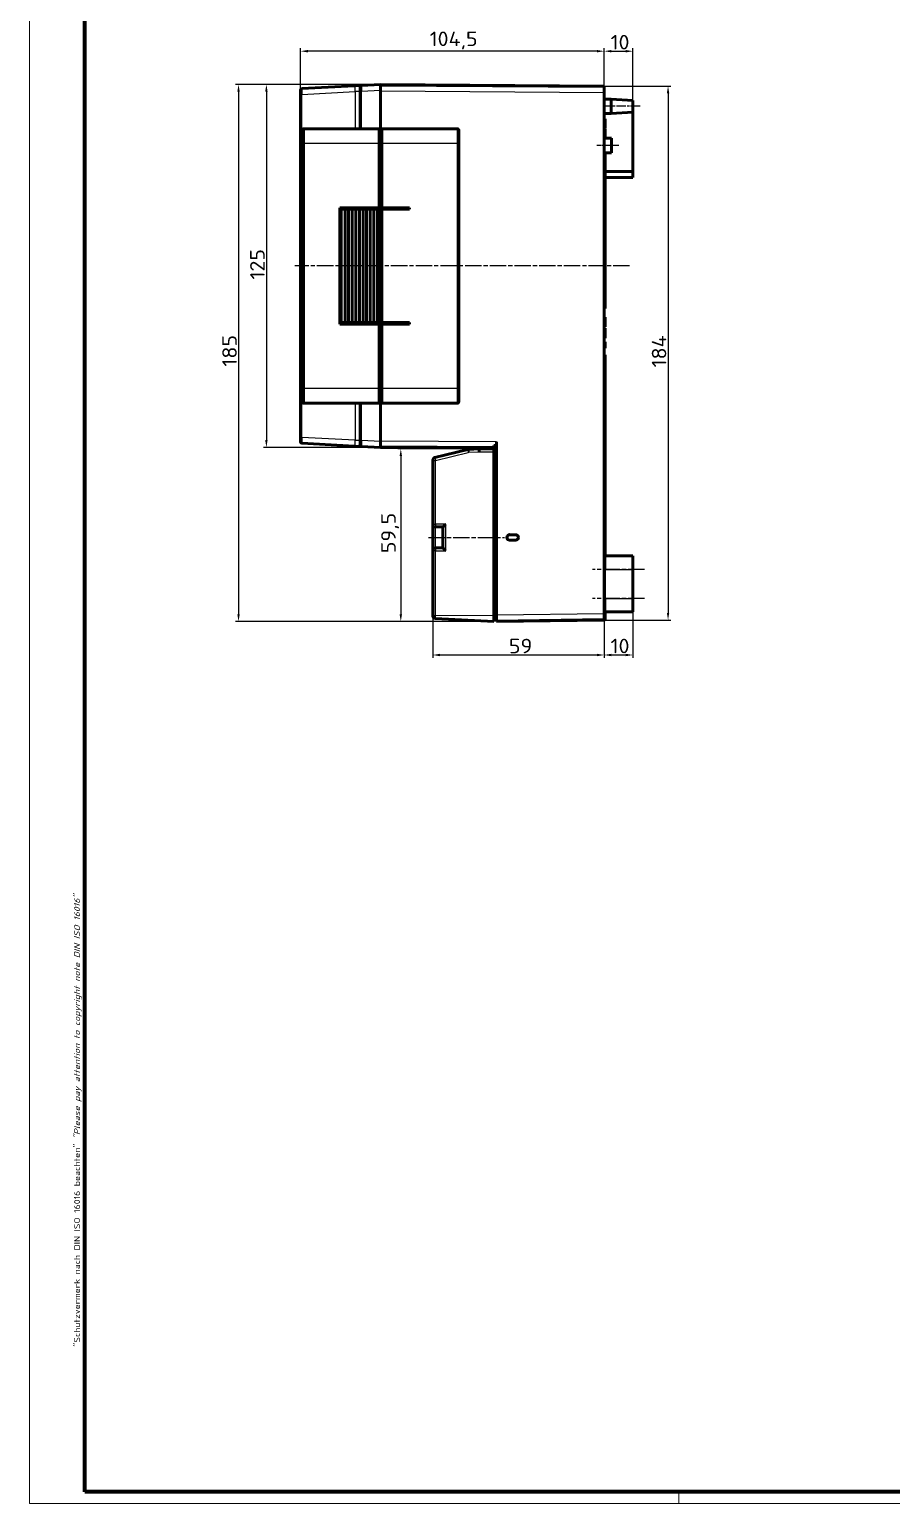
# Model space of a CAD drawing. Header units: millimetres. Extents: x 1 to 1188, y 1 to 840.
# Drawn here: x 1 to 298, y 1 to 509 of the extents above; entities that cross this region are included whole.
import ezdxf

# ---------------------------------------------------------------- set-up
doc = ezdxf.new("R2010")
doc.units = ezdxf.units.MM
doc.linetypes.add('CHAIN', pattern=[0.3543, 0.2362, -0.0295, 0.0591, -0.0295])
doc.linetypes.add('DASH_DOT', pattern=[0.37, 0.24, -0.06, 0.01, -0.06])
doc.layers.get('0').update_dxf_attribs({"lineweight": 25})
for name, color, linetype, lineweight in [('Bemaßung (ISO)', 1, 'Continuous', 25), ('Mittellinie (ISO)', 1, 'DASH_DOT', 25), ('Rahmen (ISO)', 7, 'Continuous', 70), ('Sichtbar (ISO)', 7, 'Continuous', 50), ('Sichtbar schmal (ISO)', 1, 'Continuous', 25)]:
    doc.layers.add(name, color=color, linetype=linetype, lineweight=lineweight)
doc.styles.add('5', font='isocpeur.ttf', dxfattribs={"width": 1.1})
doc.styles.add('Notiztext (DIN)', font='isocpeur.ttf', dxfattribs={"width": 1.1})
doc.dimstyles.new('11-Bopla 5', dxfattribs={"dimtxt": 5, "dimasz": 2.5, "dimexe": 1, "dimexo": 0, "dimgap": 0.6, "dimtad": 1, "dimdec": 6, "dimrnd": 1e-08, "dimtxsty": '5', "dimcen": 0.09, "dimdle": 7, "dimclrd": 1, "dimclre": 1, "dimclrt": 7, "dimadec": 6, "dimazin": 2, "dimtfac": 0.7, "dimtdec": 3, "dimtmove": 0, "dimatfit": 3, "dimfxl": 1, "dimtolj": 1, "dimlwd": 25, "dimlwe": 25, "dimarcsym": 0})

# ---------------------------------------------------------------- blocks, each defined once
blk = doc.blocks.new('Ränder Bopla-A0-Rahmen')
at = {"color": 1, "linetype": 'Continuous', "lineweight": 18}
for p, q in [((1, 1), (1, 840)), ((1188, 1), (1, 1)), ((224.5, 5), (224.5, 1))]:
    blk.add_line(p, q, dxfattribs=at)
at = {"color": 3, "linetype": 'Continuous', "lineweight": 70}
for p, q in [((20, 5), (20, 836)), ((1184, 5), (20, 5))]:
    blk.add_line(p, q, dxfattribs=at)
at = {"layer": 'Rahmen (ISO)', "color": 1, "insert": (19, 55), "char_height": 2.03, "width": 160.6094, "attachment_point": 7, "rotation": 90, "style": 'Notiztext (DIN)'}
blk.add_mtext('\\fISOCPEUR|b0|i0;\\W1.20;\\H2.0300;"Schutzvermerk nach DIN ISO 16016 beachten" \\fISOCPEUR|b0|i1;\\W1.20;\\H2.0300;"Please pay attention to copyright note DIN ISO 16016"', dxfattribs=at)
blk = doc.blocks.new('*D5')
at = {"layer": 'Bemaßung (ISO)', "color": 1, "linetype": 'Continuous', "lineweight": 25}
for p, q in [((94.33, 487.83), (94.33, 502.21)), ((196.33, 501.21), (96.83, 501.21)), ((198.83, 489.21), (198.83, 502.21))]:
    blk.add_line(p, q, dxfattribs=at)
at = {"layer": 'Bemaßung (ISO)', "color": 1, "linetype": 'Continuous'}
for points in [[(96.83, 501.63), (96.83, 500.79), (94.33, 501.21)], [(196.33, 501.63), (196.33, 500.79), (198.83, 501.21)]]:
    blk.add_solid(points, dxfattribs=at)
at = {"layer": 'Defpoints', "color": 0, "linetype": 'Continuous'}
for p in [(94.33, 501.21), (94.33, 487.83), (198.83, 489.21)]:
    blk.add_point(p, dxfattribs=at)
at = {"layer": 'Bemaßung (ISO)', "color": 7, "linetype": 'Continuous', "lineweight": 25, "insert": (138.74, 501.81), "char_height": 5, "attachment_point": 7, "style": '5'}
blk.add_mtext('\\A1;104,5', dxfattribs=at)
blk = doc.blocks.new('*D6')
at = {"layer": 'Bemaßung (ISO)', "color": 1, "linetype": 'Continuous', "lineweight": 25}
for p, q in [((139.83, 306.84), (139.83, 292.25)), ((198.83, 305.36), (198.83, 292.25)), ((142.33, 293.25), (196.33, 293.25))]:
    blk.add_line(p, q, dxfattribs=at)
at = {"layer": 'Bemaßung (ISO)', "color": 1, "linetype": 'Continuous'}
for points in [[(142.33, 293.67), (142.33, 292.83), (139.83, 293.25)], [(196.33, 293.67), (196.33, 292.83), (198.83, 293.25)]]:
    blk.add_solid(points, dxfattribs=at)
at = {"layer": 'Defpoints', "color": 0, "linetype": 'Continuous'}
for p in [(139.83, 306.84), (198.83, 305.36), (198.83, 293.25)]:
    blk.add_point(p, dxfattribs=at)
at = {"layer": 'Bemaßung (ISO)', "color": 7, "linetype": 'Continuous', "lineweight": 25, "insert": (166.03, 293.85), "char_height": 5, "attachment_point": 7, "style": '5'}
blk.add_mtext('\\A1;59', dxfattribs=at)
blk = doc.blocks.new('*D7')
at = {"layer": 'Bemaßung (ISO)', "color": 1, "linetype": 'Continuous', "lineweight": 25}
for p, q in [((160.83, 364.25), (127.83, 364.25)), ((128.83, 361.75), (128.83, 307.25)), ((160.83, 304.75), (127.83, 304.75))]:
    blk.add_line(p, q, dxfattribs=at)
at = {"layer": 'Bemaßung (ISO)', "color": 1, "linetype": 'Continuous'}
for points in [[(128.41, 361.75), (129.24, 361.75), (128.83, 364.25)], [(128.41, 307.25), (129.24, 307.25), (128.83, 304.75)]]:
    blk.add_solid(points, dxfattribs=at)
at = {"layer": 'Defpoints', "color": 0, "linetype": 'Continuous'}
for p in [(160.83, 364.25), (128.83, 304.75), (160.83, 304.75)]:
    blk.add_point(p, dxfattribs=at)
at = {"layer": 'Bemaßung (ISO)', "color": 7, "linetype": 'Continuous', "lineweight": 25, "insert": (128.23, 328.31), "char_height": 5, "attachment_point": 7, "rotation": 90, "style": '5'}
blk.add_mtext('\\A1;59,5', dxfattribs=at)
blk = doc.blocks.new('*D8')
at = {"layer": 'Bemaßung (ISO)', "color": 1, "linetype": 'Continuous', "lineweight": 25}
for p, q in [((121.83, 489.75), (81.55, 489.75)), ((82.55, 487.25), (82.55, 367.25)), ((121.83, 364.75), (81.55, 364.75))]:
    blk.add_line(p, q, dxfattribs=at)
at = {"layer": 'Bemaßung (ISO)', "color": 1, "linetype": 'Continuous'}
for points in [[(82.13, 487.25), (82.97, 487.25), (82.55, 489.75)], [(82.13, 367.25), (82.97, 367.25), (82.55, 364.75)]]:
    blk.add_solid(points, dxfattribs=at)
at = {"layer": 'Defpoints', "color": 0, "linetype": 'Continuous'}
for p in [(121.83, 489.75), (82.55, 364.75), (121.83, 364.75)]:
    blk.add_point(p, dxfattribs=at)
at = {"layer": 'Bemaßung (ISO)', "color": 7, "linetype": 'Continuous', "lineweight": 25, "insert": (81.95, 422.57), "char_height": 5, "attachment_point": 7, "rotation": 90, "style": '5'}
blk.add_mtext('\\A1;125', dxfattribs=at)
blk = doc.blocks.new('*D9')
at = {"layer": 'Bemaßung (ISO)', "color": 1, "linetype": 'Continuous', "lineweight": 25}
for p, q in [((121.83, 489.75), (71.96, 489.75)), ((72.96, 487.25), (72.96, 307.25)), ((160.83, 304.75), (71.96, 304.75))]:
    blk.add_line(p, q, dxfattribs=at)
at = {"layer": 'Bemaßung (ISO)', "color": 1, "linetype": 'Continuous'}
for points in [[(72.54, 487.25), (73.38, 487.25), (72.96, 489.75)], [(72.54, 307.25), (73.38, 307.25), (72.96, 304.75)]]:
    blk.add_solid(points, dxfattribs=at)
at = {"layer": 'Defpoints', "color": 0, "linetype": 'Continuous'}
for p in [(121.83, 489.75), (72.96, 304.75), (160.83, 304.75)]:
    blk.add_point(p, dxfattribs=at)
at = {"layer": 'Bemaßung (ISO)', "color": 7, "linetype": 'Continuous', "lineweight": 25, "insert": (72.36, 392.57), "char_height": 5, "attachment_point": 7, "rotation": 90, "style": '5'}
blk.add_mtext('\\A1;185', dxfattribs=at)
blk = doc.blocks.new('*D11')
at = {"layer": 'Bemaßung (ISO)', "color": 1, "linetype": 'Continuous', "lineweight": 25}
for p, q in [((198.83, 489.21), (198.83, 502.21)), ((201.33, 501.21), (206.23, 501.21)), ((208.73, 484.25), (208.73, 502.21))]:
    blk.add_line(p, q, dxfattribs=at)
at = {"layer": 'Bemaßung (ISO)', "color": 1, "linetype": 'Continuous'}
for points in [[(201.33, 501.63), (201.33, 500.79), (198.83, 501.21)], [(206.23, 501.63), (206.23, 500.79), (208.73, 501.21)]]:
    blk.add_solid(points, dxfattribs=at)
at = {"layer": 'Defpoints', "color": 0, "linetype": 'Continuous'}
for p in [(208.73, 501.21), (198.83, 489.21), (208.73, 484.25)]:
    blk.add_point(p, dxfattribs=at)
at = {"layer": 'Bemaßung (ISO)', "color": 7, "linetype": 'Continuous', "lineweight": 25, "insert": (201.03, 501.81), "char_height": 5, "attachment_point": 7, "style": '5'}
blk.add_mtext('\\A1;10', dxfattribs=at)
blk = doc.blocks.new('*D12')
at = {"layer": 'Bemaßung (ISO)', "color": 1, "linetype": 'Continuous', "lineweight": 25}
for p, q in [((198.83, 489.21), (221.83, 489.21)), ((220.83, 486.71), (220.83, 307.76)), ((198.83, 305.26), (221.83, 305.26))]:
    blk.add_line(p, q, dxfattribs=at)
at = {"layer": 'Bemaßung (ISO)', "color": 1, "linetype": 'Continuous'}
for points in [[(220.41, 486.71), (221.24, 486.71), (220.83, 489.21)], [(220.41, 307.76), (221.24, 307.76), (220.83, 305.26)]]:
    blk.add_solid(points, dxfattribs=at)
at = {"layer": 'Defpoints', "color": 0, "linetype": 'Continuous'}
for p in [(198.83, 489.21), (198.83, 305.26), (220.83, 305.26)]:
    blk.add_point(p, dxfattribs=at)
at = {"layer": 'Bemaßung (ISO)', "color": 7, "linetype": 'Continuous', "lineweight": 25, "insert": (220.23, 392.29), "char_height": 5, "attachment_point": 7, "rotation": 90, "style": '5'}
blk.add_mtext('\\A1;184', dxfattribs=at)
blk = doc.blocks.new('*D14')
at = {"layer": 'Bemaßung (ISO)', "color": 1, "linetype": 'Continuous', "lineweight": 25}
for p, q in [((198.83, 305.46), (198.83, 292.25)), ((208.73, 308.15), (208.73, 292.25)), ((201.33, 293.25), (206.23, 293.25))]:
    blk.add_line(p, q, dxfattribs=at)
at = {"layer": 'Bemaßung (ISO)', "color": 1, "linetype": 'Continuous'}
for points in [[(201.33, 293.67), (201.33, 292.83), (198.83, 293.25)], [(206.23, 293.67), (206.23, 292.83), (208.73, 293.25)]]:
    blk.add_solid(points, dxfattribs=at)
at = {"layer": 'Defpoints', "color": 0, "linetype": 'Continuous'}
for p in [(198.83, 305.46), (208.73, 308.15), (208.73, 293.25)]:
    blk.add_point(p, dxfattribs=at)
at = {"layer": 'Bemaßung (ISO)', "color": 7, "linetype": 'Continuous', "lineweight": 25, "insert": (201.03, 293.85), "char_height": 5, "attachment_point": 7, "style": '5'}
blk.add_mtext('\\A1;10', dxfattribs=at)

msp = doc.modelspace()

# ---------------------------------------------------------------- linework, layer by layer
at = {"layer": 'Mittellinie (ISO)', "linetype": 'CHAIN', "ltscale": 13.889993}
msp.add_line((211.2254646, 482.2475709), (198.7254646, 482.2475709), dxfattribs=at)
at = {"layer": 'Mittellinie (ISO)', "linetype": 'CHAIN', "ltscale": 8.333956}
msp.add_line((203.8254646, 468.7475709), (196.3254646, 468.7475709), dxfattribs=at)
at = {"layer": 'Mittellinie (ISO)', "linetype": 'CHAIN', "ltscale": 23.990969}
for p, q in [((207.6097087, 427.2475709), (92.2992966, 427.2475709)), ((138.3254646, 333.7475709), (164.5242322, 333.7475709)), ((212.7254646, 322.7475709), (194.8254646, 322.7475709)), ((212.7254646, 312.7475709), (194.8254646, 312.7475709))]:
    msp.add_line(p, q, dxfattribs=at)
at = {"layer": 'Sichtbar (ISO)'}
for p, q in [((94.3254646, 486.3393965), (94.3254646, 487.8318747)), ((112.9301365, 489.2813865), (94.7992966, 488.3311895)), ((115.2992966, 489.4055489), (112.9301365, 489.2813865)), ((114.8254646, 487.4082899), (114.8254646, 488.9062342)), ((114.8254646, 487.4082899), (114.8254646, 474.4975709)), ((121.8254646, 489.7475709), (115.2992966, 489.4055489)), ((121.8254646, 489.7475709), (121.8254646, 487.7503118)), ((121.8254646, 489.7475709), (198.8254646, 489.2100008)), ((198.8254646, 489.0100008), (121.8254646, 489.5475709)), ((121.8254646, 473.9975709), (121.8254646, 487.7503118)), ((121.8254646, 487.5476196), (121.8254646, 473.9975709)), ((198.8254646, 489.2100008), (198.8254646, 489.0100008)), ((198.8254646, 489.0100008), (198.8254646, 487.0100495)), ((94.3254646, 486.3393965), (94.3254646, 368.1557453)), ((198.8254646, 307.4642219), (198.8254646, 487.0100495)), ((198.8254646, 484.7475709), (201.2254646, 484.7475709)), ((201.2254646, 479.7475709), (201.2254646, 484.7475709)), ((208.7254646, 484.2475709), (201.2254646, 484.7475709)), ((208.7254646, 484.2475709), (208.7254646, 480.2475709)), ((198.8254646, 479.7475709), (201.2254646, 479.7475709)), ((198.8254646, 477.8975709), (199.2254646, 477.8975709)), ((198.8254646, 477.5975709), (199.2254646, 477.5975709)), ((199.2254646, 477.5975709), (199.2254646, 477.8975709)), ((199.2254646, 474.5975709), (199.2254646, 477.5975709)), ((208.7254646, 480.2475709), (201.2254646, 479.7475709)), ((208.7254646, 480.2475709), (208.7254646, 459.7475709)), ((94.8254646, 473.9975709), (94.8254646, 380.4975709)), ((95.5850171, 474.4975709), (95.3293935, 474.4975709)), ((121.3254646, 474.4975709), (95.5850171, 474.4975709)), ((121.3254646, 474.4975709), (121.3254646, 469.4975709)), ((122.3254646, 473.9975709), (121.3254646, 473.9975709)), ((122.3254646, 469.4975709), (122.3254646, 474.4975709)), ((147.9204701, 474.4975709), (122.3254646, 474.4975709)), ((148.8254646, 380.4981807), (148.8254646, 473.9969611)), ((198.8254646, 474.5975709), (199.2254646, 474.5975709)), ((198.8254646, 474.3975709), (199.2254646, 474.3975709)), ((198.8254646, 474.1457341), (199.2254646, 474.1457341)), ((199.2254646, 474.1457341), (199.2254646, 474.3975709)), ((199.2254646, 471.2842265), (199.2254646, 474.1457341)), ((121.3254646, 447.2475709), (121.3254646, 469.4975709)), ((122.3254646, 469.4975709), (122.3254646, 447.2475709)), ((201.3254646, 471.2475709), (198.8254646, 471.2912086)), ((201.3254646, 471.2475709), (201.3254646, 466.2475709)), ((201.3254646, 466.2475709), (198.8254646, 466.2039332)), ((199.2254646, 465.8975709), (198.8254646, 465.8975709)), ((198.8254646, 462.8975709), (199.2254646, 462.8975709)), ((198.8254646, 462.5975709), (199.2254646, 462.5975709)), ((199.2254646, 462.8975709), (199.2254646, 465.8975709)), ((199.2254646, 462.5975709), (199.2254646, 462.8975709)), ((199.2254646, 412.5975709), (199.2254646, 462.5975709)), ((208.7254646, 459.7475709), (199.2254646, 459.8304761)), ((199.2254646, 457.6646657), (208.7254646, 457.7475709)), ((208.7254646, 457.7475709), (208.7254646, 459.7475709)), ((107.8254646, 447.2475709), (121.3254646, 447.2475709)), ((107.8254646, 407.2475709), (107.8254646, 447.2475709)), ((114.8254646, 447.2475709), (114.8254646, 446.7475709)), ((121.3254646, 447.2475709), (122.3254646, 447.2475709)), ((121.8254646, 446.7475709), (121.8254646, 447.2475709)), ((121.8254646, 447.2475709), (121.8254646, 446.7475709)), ((122.3254646, 447.2475709), (131.8254646, 447.2475709)), ((131.8254646, 447.2475709), (131.8254646, 446.7475709)), ((108.3254646, 446.7475709), (107.8254646, 446.7475709)), ((108.3254646, 446.7475709), (109.6254646, 446.7475709)), ((108.3254646, 407.7475709), (108.3254646, 446.7475709)), ((109.6254646, 446.7475709), (110.8652967, 446.7475709)), ((109.6254646, 407.7475709), (109.6254646, 446.7475709)), ((110.8652967, 446.7475709), (112.1051287, 446.7475709)), ((110.8652967, 446.7475709), (110.8652967, 407.7475709)), ((112.1051287, 446.7475709), (113.3449607, 446.7475709)), ((112.1051287, 446.7475709), (112.1051287, 407.7475709)), ((113.3449607, 446.7475709), (114.5847928, 446.7475709)), ((113.3449607, 446.7475709), (113.3449607, 407.7475709)), ((114.5847928, 446.7475709), (115.8246248, 446.7475709)), ((114.5847928, 446.7475709), (114.5847928, 407.7475709)), ((115.8246248, 446.7475709), (117.0644568, 446.7475709)), ((115.8246248, 446.7475709), (115.8246248, 407.7475709)), ((117.0644568, 446.7475709), (118.3042889, 446.7475709)), ((117.0644568, 446.7475709), (117.0644568, 407.7475709)), ((118.3042889, 446.7475709), (119.5441209, 446.7475709)), ((118.3042889, 446.7475709), (118.3042889, 407.7475709)), ((119.5441209, 446.7475709), (120.7839529, 446.7475709)), ((119.5441209, 446.7475709), (119.5441209, 407.7475709)), ((120.7839529, 446.7475709), (121.2829896, 446.7475709)), ((120.7839529, 446.7475709), (120.7839529, 407.7475709)), ((122.3254646, 446.7475709), (121.2829896, 446.7475709)), ((121.2829896, 407.7475709), (121.2829896, 446.7475709)), ((131.8254646, 446.7475709), (122.3254646, 446.7475709)), ((122.3254646, 446.7475709), (122.3254646, 407.7475709)), ((107.8254646, 437.2475709), (108.3254646, 437.2475709)), ((95.0494053, 434.9475709), (95.1830451, 434.9475709)), ((95.0494053, 429.9907442), (95.0494053, 434.9475709)), ((95.1162252, 434.9475709), (95.1830451, 434.9475709)), ((95.1162252, 434.9475709), (95.1162252, 424.2225709)), ((95.1830451, 434.9475709), (95.1830451, 429.9907442)), ((95.1830451, 434.9475709), (95.1830451, 429.9907442)), ((108.3254646, 434.1629536), (107.8254646, 434.2716493)), ((108.3254646, 433.9475709), (107.8254646, 433.9475709)), ((95.1162252, 429.9907442), (95.0494053, 429.9907442)), ((107.8254646, 430.9475709), (108.3254646, 430.9475709)), ((108.3254646, 429.9475709), (107.8254646, 429.9475709)), ((107.8254646, 427.8475709), (108.3254646, 427.8475709)), ((107.8254646, 426.6475709), (108.3254646, 426.6475709)), ((107.8254646, 424.2826721), (108.3254646, 424.2826721)), ((108.3254646, 424.2225709), (107.8254646, 424.2225709)), ((108.3017606, 417.2475709), (107.8254646, 417.2475709)), ((108.3254646, 417.2475709), (108.3017606, 417.2475709)), ((108.3017606, 417.2475709), (108.3017606, 407.7475709)), ((198.8254646, 412.5975709), (199.2254646, 412.5975709)), ((107.8254646, 407.7475709), (108.3017606, 407.7475709)), ((121.3254646, 407.2475709), (107.8254646, 407.2475709)), ((108.3017606, 407.7475709), (108.3254646, 407.7475709)), ((109.6254646, 407.7475709), (108.3254646, 407.7475709)), ((110.8652967, 407.7475709), (109.6254646, 407.7475709)), ((112.1051287, 407.7475709), (110.8652967, 407.7475709)), ((113.3449607, 407.7475709), (112.1051287, 407.7475709)), ((114.5847928, 407.7475709), (113.3449607, 407.7475709)), ((115.8246248, 407.7475709), (114.5847928, 407.7475709)), ((114.8254646, 407.7475709), (114.8254646, 407.2475709)), ((117.0644568, 407.7475709), (115.8246248, 407.7475709)), ((118.3042889, 407.7475709), (117.0644568, 407.7475709)), ((119.5441209, 407.7475709), (118.3042889, 407.7475709)), ((120.7839529, 407.7475709), (119.5441209, 407.7475709)), ((121.2829896, 407.7475709), (120.7839529, 407.7475709)), ((121.2829896, 407.7475709), (122.3254646, 407.7475709)), ((121.8254646, 407.2475709), (121.3254646, 407.2475709)), ((121.3254646, 384.9975709), (121.3254646, 407.2475709)), ((121.8254646, 407.2475709), (121.8254646, 407.7475709)), ((121.8254646, 407.7475709), (121.8254646, 407.2475709)), ((121.8254646, 407.2475709), (122.023785, 407.2475709)), ((121.8254646, 407.2475709), (121.8254646, 384.9975709)), ((122.023785, 407.2475709), (122.023785, 384.9975709)), ((122.3254646, 407.2475709), (122.023785, 407.2475709)), ((122.3254646, 407.7475709), (131.8254646, 407.7475709)), ((131.8254646, 407.2475709), (122.3254646, 407.2475709)), ((122.3254646, 407.2475709), (122.3254646, 384.9975709)), ((131.8254646, 407.7475709), (131.8254646, 407.2475709)), ((198.8254646, 409.5975709), (199.2254646, 409.5975709)), ((198.8254646, 409.38047), (199.2254646, 409.38047)), ((198.8254646, 406.8988401), (199.2254646, 406.8988401)), ((198.8254646, 406.4178782), (199.2254646, 406.4178782)), ((198.8254646, 406.3043177), (199.2254646, 406.3043177)), ((199.2254646, 409.38047), (199.2254646, 409.5975709)), ((199.2254646, 406.8988401), (199.2254646, 409.38047)), ((199.2254646, 406.4178782), (199.2254646, 406.8988401)), ((199.2254646, 406.3043177), (199.2254646, 406.4178782)), ((198.8254646, 405.8433959), (199.2254646, 405.8433959)), ((198.8254646, 405.2355135), (199.2254646, 405.2355135)), ((198.8254646, 404.4472703), (199.2254646, 404.4472703)), ((198.8254646, 402.3230218), (199.2254646, 402.3230218)), ((198.8254646, 401.0838768), (199.2254646, 401.0838768)), ((199.2254646, 405.2355135), (199.2254646, 405.8433959)), ((199.2254646, 404.4472703), (199.2254646, 405.2355135)), ((199.2254646, 402.3230218), (199.2254646, 404.4472703)), ((199.2254646, 400.3223538), (199.2254646, 401.0838768)), ((198.8254646, 400.3223538), (199.2254646, 400.3223538)), ((198.8254646, 398.9329082), (199.2254646, 398.9329082)), ((199.2254646, 396.5975709), (198.8254646, 396.5975709)), ((199.2254646, 399.7311714), (199.2254646, 400.3223538)), ((199.2254646, 398.9329082), (199.2254646, 399.7311714)), ((199.2254646, 327.4397245), (199.2254646, 396.5975709)), ((121.3254646, 384.9975709), (121.3254646, 379.9975709)), ((121.8254646, 383.7687014), (121.8254646, 384.9975709)), ((122.023785, 383.5666303), (122.023785, 384.9975709)), ((122.3254646, 379.9975709), (122.3254646, 384.9975709)), ((95.3293935, 379.9975709), (95.5850171, 379.9975709)), ((95.5850171, 379.9975709), (121.3254646, 379.9975709)), ((114.8254646, 379.9975709), (114.8254646, 367.0868519)), ((122.3254646, 380.4975709), (121.3254646, 380.4975709)), ((121.8254646, 366.74483), (121.8254646, 380.4975709)), ((121.8254646, 380.4975709), (121.8254646, 366.9477171)), ((122.3254646, 379.9975709), (147.9204701, 379.9975709)), ((94.3254646, 366.6632671), (94.3254646, 368.1557453)), ((94.7992966, 366.1639523), (112.9301365, 365.2137553)), ((114.8254646, 365.5889076), (114.8254646, 367.0868519)), ((121.8254646, 366.74483), (121.8254646, 364.7475709)), ((161.8254646, 366.6684599), (161.8254646, 306.9475709)), ((112.9301366, 365.2137553), (115.2992966, 365.0895929)), ((115.2992966, 365.0895929), (121.8254646, 364.7475709)), ((121.8254646, 364.9475709), (160.8254646, 364.6752951)), ((160.8254646, 364.4752951), (121.8254646, 364.7475709)), ((151.8509086, 364.0042826), (140.5881866, 361.2533239)), ((155.825393, 364.2475671), (152.2207927, 364.0586581)), ((155.825393, 364.2475671), (155.8254646, 364.2475709)), ((155.8254646, 364.5102023), (155.8254646, 364.2475709)), ((160.8254646, 364.2475709), (155.8254646, 364.2475709)), ((160.8254646, 364.1256912), (160.8254646, 365.3525229)), ((160.8254646, 364.1256912), (160.8254646, 363.2475709)), ((160.8254646, 363.2475709), (160.8254646, 306.7398919)), ((139.8254646, 360.2818821), (139.8254646, 338.3475709)), ((139.8254646, 338.3475709), (139.8254646, 329.1475709)), ((140.8254646, 337.3475709), (143.3254646, 337.3475709)), ((143.3254646, 330.1462004), (143.3254646, 337.3489414)), ((143.3254646, 330.1475709), (140.8254646, 330.1475709)), ((165.3281151, 333.6968981), (165.3454443, 333.6794176)), ((168.38176, 332.8452842), (166.1402542, 332.8356303)), ((166.1472732, 334.6594813), (168.38176, 334.6498576)), ((168.4106898, 332.8166069), (166.3317082, 332.7983366)), ((166.336865, 334.6967599), (168.4106898, 334.6785349)), ((169.3225708, 333.7585499), (169.3225708, 333.7365919)), ((139.8254646, 329.1475709), (139.8254646, 306.8395834)), ((208.7254646, 327.3475709), (199.3211014, 327.4296415)), ((208.7254646, 327.3475709), (208.7254646, 322.7475709)), ((208.7254646, 312.7475709), (208.7254646, 322.7475709)), ((208.7254646, 312.7475709), (208.7254646, 308.1475709)), ((139.8254646, 306.7970988), (139.8254646, 306.8395834)), ((140.7731287, 305.7984693), (160.8254646, 304.7475709)), ((160.8254646, 306.7398919), (160.8254646, 304.7475709)), ((160.8254646, 305.4475709), (161.8254646, 305.438844)), ((160.8254646, 305.2475709), (161.8254646, 305.238844)), ((161.8254646, 304.9475709), (161.8254646, 306.9475709)), ((161.8254646, 304.9475709), (198.8254646, 305.4642219)), ((198.8254646, 305.2642219), (161.8254646, 304.7475709)), ((161.8254646, 304.9475709), (161.8254646, 304.7475709)), ((198.8254646, 307.4642219), (198.8254646, 305.4642219)), ((198.8254646, 307.3642219), (199.2254646, 307.3642219)), ((198.8254646, 305.4642219), (198.8254646, 305.2642219)), ((198.8254646, 305.3642219), (199.2254646, 305.3642219)), ((199.2254646, 307.3642219), (199.2254646, 308.0554173)), ((199.2254646, 305.3642219), (199.2254646, 307.3642219)), ((208.7254646, 308.1475709), (199.3211014, 308.0655003))]:
    msp.add_line(p, q, dxfattribs=at)
for centre, radius, start, end in [((94.8254646, 487.8318747), 0.5, 93.000000056, 180), ((115.3254646, 488.9062342), 0.5, 93.000000062, 180), ((94.8254646, 366.6632671), 0.5, 180, 267), ((115.3254646, 365.5889076), 0.5, 180, 266.999999938), ((140.8254646, 360.2818821), 1, 103.725941407, 180), ((152.3254646, 362.061399), 2, 93, 103.725941407), ((140.8254646, 338.3475709), 1, 180, 270), ((140.8254646, 329.1475709), 1, 90, 180), ((199.3254646, 327.9296225), 0.5, 180, 269.5), ((140.8254646, 306.7970988), 1, 180, 267), ((199.3254646, 307.5655193), 0.5, 90.5, 180)]:
    msp.add_arc(centre, radius, start, end, dxfattribs=at)
for centre, major_axis, ratio, start_param, end_param in [((95.3293935, 473.9975709), (-0.5039289, 0), 0.9922034873, 4.7123889804, 6.2831853072), ((147.9204701, 469.4975709), (19.7956078, 0), 0.2525812816, 1.5502181867, 1.5707963268), ((95.1162252, 427.2475709), (0, -3.025), 0.0524077793, 3.5766777854, 8.989692829), ((95.1162252, 427.2475709), (0, -3.025), 0.0524077793, 0, 2.7065075218), ((135.5551662, 384.9975709), (14.2721766, 0), 0.3152987889, 3.4181881153, 3.4651979774), ((95.3293935, 380.4975709), (-0.5039289, 0), 0.9922034873, 0, 1.5707963268), ((147.9204701, 384.9975709), (19.7956078, 0), 0.2525812816, 4.7123889804, 4.7329671205), ((155.8516505, 363.2475709), (0.0261859, -0.9999991), 0.052300192, 3.1429621815, 4.7110194525), ((65.3314322, 367.3420288), (127.3243415, -0.8890279), 0.0157075326, 5.5605699462, 5.5725254597), ((144.3254646, 338.3475709), (-0.9996573, -0.9996573), 0.0261859216, 4.7385689192, 6.2570053684), ((144.3254646, 329.1475709), (0.9996573, -0.9996573), 0.0261859216, 3.1677725924, 4.6862090416), ((166.3282141, 333.6967598), (-0.8366212, 0.5480453), 0.9998491756, 5.283600699, 6.8630471874), ((166.3455586, 333.6792639), (-0.8489455, 0.5287871), 0.9998288278, 5.2607319385, 6.8401784269), ((168.3736256, 333.7298226), (0.8534547, 0.3566557), 0.9937282003, 5.9043954772, 7.4515740158), ((168.3736256, 333.7653192), (0.8534547, -0.3566557), 0.9937282003, 5.1147965986, 6.6619751371), ((168.4025918, 333.758536), (0.112643, 0.9131136), 0.9999378798, 4.8351378684, 6.3971317288), ((168.4025918, 333.7366058), (0.112643, -0.9131136), 0.9999378798, 6.1692388856, 7.7312327459)]:
    msp.add_ellipse(centre, major_axis=major_axis, ratio=ratio, start_param=start_param, end_param=end_param, dxfattribs=at)
for points, knots in [([(148.825459, 473.9969611), (148.825292, 474.0312065), (148.8214179, 474.0653961), (148.8068311, 474.1323253), (148.7961171, 474.1650625), (148.7573743, 474.2527476), (148.7222833, 474.3047092), (148.6348727, 474.3917241), (148.5827871, 474.4266183), (148.495091, 474.4650063), (148.4624911, 474.4755797), (148.3958758, 474.4899667), (148.3618646, 474.4937829), (148.327793, 474.4965118)], [0.000001278768, 0.000001278768, 0.000001278768, 0.000001278768, 0.010274991258, 0.010274991258, 0.02055131032, 0.02055131032, 0.039033734892, 0.039033734892, 0.057496282362, 0.057496282362, 0.06770377942, 0.06770377942, 0.077906803462, 0.077906803462, 0.077906803462, 0.077906803462]), ([(148.327793, 379.99863), (148.3618711, 380.0013589), (148.3958888, 380.0051766), (148.4625163, 380.0195689), (148.4951218, 380.0301462), (148.5828196, 380.0685428), (148.6349013, 380.1034398), (148.7223026, 380.1904581), (148.7573898, 380.2424204), (148.7961253, 380.3301028), (148.8068364, 380.3628357), (148.8214191, 380.4297556), (148.825292, 380.4639402), (148.825459, 380.4981807)], [0.000000310776, 0.000000310776, 0.000000310776, 0.000000310776, 0.010222898394, 0.010222898394, 0.020449966181, 0.020449966181, 0.038943915391, 0.038943915391, 0.057457453032, 0.057457453032, 0.067749653131, 0.067749653131, 0.078039240801, 0.078039240801, 0.078039240801, 0.078039240801]), ([(166.3317082, 332.7983366), (166.2094008, 332.7972617), (166.0870981, 332.8196904), (165.9725531, 332.8625889), (165.8564128, 332.9060849), (165.7480472, 332.9707), (165.6556757, 333.053453), (165.5633124, 333.1361988), (165.4872123, 333.23683), (165.4312525, 333.3475135), (165.3761515, 333.4564984), (165.340488, 333.5754061), (165.3281151, 333.6968981)], [-0.14775303418, -0.14775303418, -0.14775303418, -0.14775303418, -0.11105367615, -0.11105367615, -0.11105367615, -0.07384324743, -0.07384324743, -0.07384324743, -0.03663612007, -0.03663612007, -0.03663612007, 0, 0, 0, 0]), ([(166.3448661, 332.8157956), (166.2289097, 332.8147748), (166.1129451, 332.8348334), (166.0036005, 332.8734496), (165.8863964, 332.9148413), (165.7766181, 332.977618), (165.6825462, 333.058839), (165.5884663, 333.1400668), (165.5103611, 333.2395213), (165.4523327, 333.3494295), (165.3980694, 333.4522061), (165.3612793, 333.5642806), (165.3454443, 333.6794176)], [-0.14421667135, -0.14421667135, -0.14421667135, -0.14421667135, -0.10943430461, -0.10943430461, -0.10943430461, -0.07215185827, -0.07215185827, -0.07215185827, -0.03486626198, -0.03486626198, -0.03486626198, 0, 0, 0, 0])]:
    msp.add_open_spline(points, degree=3, knots=knots, dxfattribs=at)
msp.add_rational_spline([(169.3114952, 333.7475709), (169.3046198, 333.7475709), (169.2976441, 333.7475709)], [0.999927264153, 0.999919345956, 0.999966298398], degree=2, dxfattribs=at)
at = {"layer": 'Sichtbar schmal (ISO)'}
for p, q in [((114.8254646, 487.4082899), (115.2992966, 487.4082899)), ((115.2992966, 487.4082899), (121.8254646, 487.7503118)), ((115.2992966, 474.4975709), (115.2992966, 487.4082899)), ((121.8254646, 487.5476196), (198.8254646, 487.0100495)), ((94.3254646, 486.3393965), (94.7645299, 486.3393965)), ((94.7645299, 486.3393965), (113.0692033, 487.2987038)), ((94.7645299, 368.1557453), (94.7645299, 486.3393965)), ((113.0692033, 487.2987038), (113.0692033, 474.4975709)), ((114.8254646, 487.2987038), (113.0692033, 487.2987038)), ((94.8254646, 473.9975709), (95.0857024, 473.9975709)), ((95.6860989, 469.4975709), (95.337137, 469.4975709)), ((95.337137, 469.4975709), (95.337137, 384.9975709)), ((95.6860989, 469.4975709), (121.3254646, 469.4975709)), ((95.6860989, 384.9975709), (95.6860989, 469.4975709)), ((122.3254646, 469.4975709), (121.3254646, 469.4975709)), ((122.3254646, 469.4975709), (148.212004, 469.4975709)), ((148.212004, 469.4975709), (148.212004, 384.9975709)), ((148.212004, 469.4975709), (148.5819092, 469.4975709)), ((148.5819092, 384.9975709), (148.5819092, 469.4975709)), ((113.0692033, 447.2475709), (113.0692033, 446.7475709)), ((115.2992966, 446.7475709), (115.2992966, 447.2475709)), ((113.0692033, 407.7475709), (113.0692033, 407.2475709)), ((115.2992966, 407.2475709), (115.2992966, 407.7475709)), ((198.8254646, 399.7311714), (199.2254646, 399.7311714)), ((95.6860989, 384.9975709), (95.337137, 384.9975709)), ((121.3254646, 384.9975709), (95.6860989, 384.9975709)), ((121.3254646, 384.9975709), (121.8254646, 384.9975709)), ((122.3254646, 384.9975709), (122.023785, 384.9975709)), ((148.212004, 384.9975709), (122.3254646, 384.9975709)), ((148.5819092, 384.9975709), (148.212004, 384.9975709)), ((95.0857024, 380.4975709), (94.8254646, 380.4975709)), ((113.0692033, 379.9975709), (113.0692033, 367.196438)), ((115.2992966, 367.0868519), (115.2992966, 379.9975709)), ((94.3254646, 368.1557453), (94.7645299, 368.1557453)), ((113.0692033, 367.196438), (94.7645299, 368.1557453)), ((113.0692033, 367.196438), (114.8254646, 367.196438)), ((115.2992966, 367.0868519), (114.8254646, 367.0868519)), ((121.8254646, 366.74483), (115.2992966, 367.0868519)), ((161.8254646, 366.6684599), (121.8254646, 366.9477171)), ((140.7731287, 360.2818821), (152.0358507, 363.0328408)), ((152.2207927, 363.0600285), (155.7993146, 363.2475709)), ((155.7993146, 363.2475709), (160.8254646, 363.2475709)), ((139.8254646, 360.2818821), (140.7731287, 360.2818821)), ((140.7731287, 338.3475709), (140.7731287, 360.2818821)), ((139.8254646, 338.3475709), (140.7731287, 338.3475709)), ((144.2731287, 338.3475709), (140.7731287, 338.3475709)), ((140.8254646, 330.1475709), (140.8254646, 337.3475709)), ((144.2731287, 329.1475709), (144.2731287, 338.3475709)), ((166.3542096, 334.6792639), (166.336865, 334.6967599)), ((168.4106898, 334.6785349), (168.38176, 334.6498576)), ((168.38176, 332.8452842), (168.4106898, 332.8166069)), ((169.3114952, 333.7475709), (169.3225708, 333.7585499)), ((169.3225708, 333.7365919), (169.3114952, 333.7475709)), ((140.7731287, 329.1475709), (139.8254646, 329.1475709)), ((140.7731287, 329.1475709), (144.2731287, 329.1475709)), ((140.7731287, 306.8395834), (140.7731287, 329.1475709)), ((199.3211014, 327.4296415), (199.3211014, 322.7475709)), ((199.3211014, 322.7475709), (198.8254646, 322.7475709)), ((199.3211014, 312.7475709), (199.3211014, 322.7475709)), ((199.3211014, 322.7475709), (208.7254646, 322.7475709)), ((199.3211014, 312.7475709), (198.8254646, 312.7475709)), ((199.3211014, 312.7475709), (199.3211014, 308.0655003)), ((199.3211014, 312.7475709), (208.7254646, 312.7475709)), ((139.8254646, 306.8395834), (140.7731287, 306.8395834)), ((160.8254646, 306.7398919), (140.7731287, 306.8395834)), ((161.8254646, 306.9387869), (160.8254646, 306.9475138)), ((198.8254646, 307.4642219), (161.8254646, 306.9475709))]:
    msp.add_line(p, q, dxfattribs=at)
msp.add_arc((152.2731287, 362.061399), 1, 93, 103.725941407, dxfattribs=at)
for centre, major_axis, ratio, start_param, end_param in [((94.8254646, 486.3298162), (-0.0260953, 2.0013757), 0.0303792226, 0.0011951849, 1.5656133198), ((112.8254646, 487.2731562), (-0.1077753, -2.0082288), 0.1203628007, 1.5899772676, 3.1543953968), ((115.3254646, 487.4041756), (-0.0261546, 2.0013737), 0.0130459482, 0.0005128693, 1.5685701403), ((95.5850171, 473.9975709), (0, 0.5), 0.9986295348, 0, 1.5707963249), ((95.0857024, 469.4975709), (0, -4.5), 0.0558743569, 1.5707963268, 3.1415926536), ((95.5850171, 469.4975709), (0, 5), 0.0202163413, 4.7123889804, 6.2831853073), ((148.3302262, 469.4975709), (0, -5), 0.0236444484, 3.1621754319, 4.7123889804), ((148.829541, 469.4975709), (0, 4.5), 0.055029281, 0.0164621519, 1.5707963268), ((95.0857024, 384.9975709), (0, -4.5), 0.0558743569, 0, 1.5707963268), ((95.5850171, 384.9975709), (0, 5), 0.0202163413, 3.1415926535, 4.7123889804), ((148.3302262, 384.9975709), (0, -5), 0.0236444484, 4.7123889804, 6.2626025288), ((148.829541, 384.9975709), (0, 4.5), 0.055029281, 1.5707963268, 3.1251305017), ((95.5850171, 380.4975709), (0, -0.5), 0.9986295348, 4.7123889804, 6.2831853065), ((94.8254646, 368.1653256), (0.0260953, 2.0013757), 0.0303792226, 1.5759793338, 3.1403974689), ((112.8254646, 367.2219856), (0.1077753, -2.0082288), 0.1203628007, 6.270382564, 7.8348006932), ((115.3254646, 367.0909662), (0.0261546, 2.0013737), 0.0130459482, 1.5730225136, 3.1410797852), ((140.8254646, 360.2818821), (-0.237278, 0.9714418), 0.0508452556, 0, 1.5583778364), ((152.0881866, 363.0328408), (-0.237278, 0.9714418), 0.0508452556, 0, 1.5583778364), ((152.2731287, 363.0600285), (-0.052336, 0.9986295), 0.0522644277, 0, 1.5680572711), ((140.8254646, 338.3475709), (0, -1), 0.0523359562, 4.7123889804, 6.2831853072), ((140.8254646, 329.1475709), (0, 1), 0.0523359562, 0, 1.5707963268), ((-3001.5943302, 305.3450216), (3168.0021903, 27.6477885), 0.0087262032, 6.2761750579, 6.2768024231)]:
    msp.add_ellipse(centre, major_axis=major_axis, ratio=ratio, start_param=start_param, end_param=end_param, dxfattribs=at)
for points, knots in [([(112.9301366, 489.2813865), (113.2650543, 489.2989388), (113.6008094, 489.2550542), (114.1587025, 489.1441662), (114.3912656, 489.0844183), (114.6615295, 489.0038643), (114.7392736, 488.9760274), (114.8111562, 488.9349262), (114.8254646, 488.9201631), (114.8254646, 488.9062342)], [0.0000000143, 0.0000000143, 0.0000000143, 0.0000000143, 1.6027489951, 1.6027489951, 3.0474804837, 3.0474804837, 3.950437664, 3.950437664, 4.5147859018, 4.5147859018, 4.5147859018, 4.5147859018]), ([(114.8254646, 365.5889076), (114.8254646, 365.5749787), (114.8111562, 365.5602156), (114.7392736, 365.5191144), (114.6615295, 365.4912775), (114.3912655, 365.4107235), (114.1587024, 365.3509756), (113.6008093, 365.2400876), (113.2650543, 365.196203), (112.9301365, 365.2137553)], [-0.0038309934, -0.0038309934, -0.0038309934, -0.0038309934, 0.5605172735, 0.5605172735, 1.4634745006, 1.4634745006, 2.9082060639, 2.9082060639, 4.5109551314, 4.5109551314, 4.5109551314, 4.5109551314]), ([(140.7731287, 305.7984693), (140.7728067, 305.7984862), (140.7725133, 305.8051683), (140.7718492, 305.8398838), (140.7715407, 305.8778488), (140.7710221, 306.0165709), (140.7709934, 306.1404177), (140.7715539, 306.4534641), (140.7722143, 306.6473098), (140.7731287, 306.8395834)], [0, 0, 0, 0, 0.008288299179, 0.008288299179, 0.021549577864, 0.021549577864, 0.042767623762, 0.042767623762, 0.066306393429, 0.066306393429, 0.066306393429, 0.066306393429])]:
    msp.add_open_spline(points, degree=3, knots=knots, dxfattribs=at)

# ---------------------------------------------------------------- block references
msp.add_blockref('Ränder Bopla-A0-Rahmen', (0, 0))

# ---------------------------------------------------------------- dimensions: what is measured, and where the dimension line sits
at = {"layer": 'Bemaßung (ISO)', "color": 1, "linetype": 'Continuous', "lineweight": 25}
for base, p1, p2, angle, override, picture, middle in [((94.3254646, 501.2100008), (198.8254646, 489.2100008), (94.3254646, 487.8318747), 180, {"dimgap": 0.6, "dimdec": 6, "dimtol": 0, "dimlim": 0, "dimtp": 0, "dimtm": 0, "dimtdec": 3, "dimtofl": 0, "dimatfit": 1}, '*D5', (146.5754646, 501.2100008)), ((208.7254646, 501.2100008), (198.8254646, 489.2100008), (208.7254646, 484.2475709), 180, {"dimgap": 0.6, "dimdec": 0, "dimtol": 0, "dimlim": 0, "dimtp": 0, "dimtm": 0, "dimtdec": 3, "dimtofl": 0, "dimatfit": 1}, '*D11', (203.7754646, 501.2100008)), ((72.9600646, 304.7475709), (121.8254646, 489.7475709), (160.8254646, 304.7475709), 90, {"dimgap": 0.6, "dimdec": 6, "dimtol": 0, "dimlim": 0, "dimtp": 0, "dimtm": 0, "dimtdec": 3, "dimtofl": 0, "dimatfit": 1}, '*D9', (72.9600646, 397.2475709)), ((82.5507051, 364.7475709), (121.8254646, 489.7475709), (121.8254646, 364.7475709), 90, {"dimgap": 0.6, "dimdec": 6, "dimtol": 0, "dimlim": 0, "dimtp": 0, "dimtm": 0, "dimtdec": 3, "dimtofl": 0, "dimatfit": 1}, '*D8', (82.5507051, 427.2475709)), ((220.8254646, 305.2642219), (198.8254646, 489.2100008), (198.8254646, 305.2642219), 90, {"dimgap": 0.6, "dimdec": 0, "dimtol": 0, "dimlim": 0, "dimtp": 0, "dimtm": 0, "dimtdec": 3, "dimtofl": 0, "dimatfit": 1}, '*D12', (220.8254646, 397.2371113)), ((128.8254646, 304.7475709), (160.8254646, 364.2475709), (160.8254646, 304.7475709), 90, {"dimgap": 0.6, "dimdec": 6, "dimtol": 0, "dimlim": 0, "dimtp": 0, "dimtm": 0, "dimtdec": 3, "dimtofl": 0, "dimatfit": 1}, '*D7', (128.8254646, 334.4975709)), ((198.8254646, 293.2502441), (139.8254646, 306.8395834), (198.8254646, 305.3642219), 180, {"dimgap": 0.6, "dimdec": 6, "dimtol": 0, "dimlim": 0, "dimtp": 0, "dimtm": 0, "dimtdec": 3, "dimtofl": 0, "dimatfit": 1}, '*D6', (169.3254646, 293.2502441))]:
    dim = msp.add_linear_dim(base=base, p1=p1, p2=p2, angle=angle, dimstyle='11-Bopla 5', override=override, dxfattribs=at)
    dim.commit()
    dim.dimension.update_dxf_attribs({"geometry": picture, "text_midpoint": middle, "dimtype": 160})
dim = msp.add_linear_dim(base=(208.7254646, 293.2502441), p1=(198.8254646, 305.4642219), p2=(208.7254646, 308.1475709), dimstyle='11-Bopla 5', override={"dimgap": 0.6, "dimdec": 0, "dimtol": 0, "dimlim": 0, "dimtp": 0, "dimtm": 0, "dimtdec": 3, "dimtofl": 0, "dimatfit": 1}, dxfattribs=at)
dim.commit()
dim.dimension.update_dxf_attribs({"geometry": '*D14', "text_midpoint": (203.7754646, 293.2502441), "dimtype": 160})

doc.saveas('drawing.dxf')
